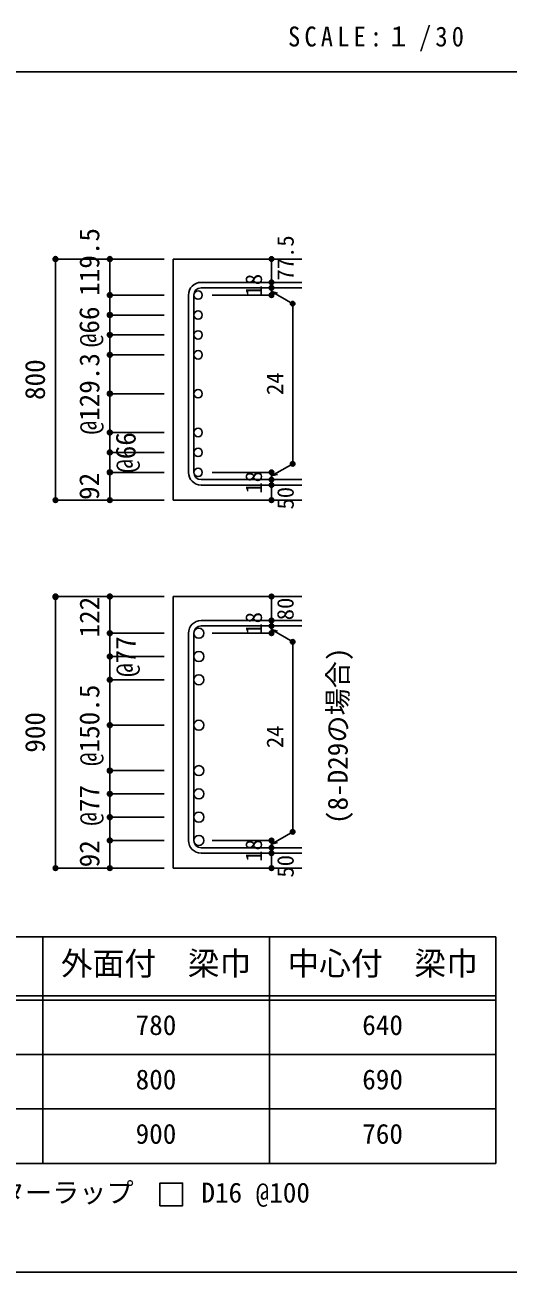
# Model space of a CAD drawing. Units: millimetres at full size, sheet at 1:30. Extents: x -5973 to 5954, y -4195 to 4201.
# Drawn here: x 2051 to 3650, y -4195 to -67 of the extents above; entities that cross this region are included whole.
import ezdxf
from ezdxf.enums import TextEntityAlignment as Align

# ---------------------------------------------------------------- set-up
doc = ezdxf.new("R2010")
doc.units = ezdxf.units.MM
doc.header["$LTSCALE"] = 30
doc.header["$PDMODE"] = 32
doc.header["$PDSIZE"] = 15
for name, color, linetype in [('0-1_躯体線', 2, 'Continuous'), ('0-5_基礎梁筋', 7, 'Continuous'), ('0-6_スタラップ筋', 7, 'Continuous'), ('0-7_文字', 4, 'Continuous'), ('0-D_寸法', 4, 'Continuous'), ('6-7_文字', 7, 'Continuous'), ('6-E_枠', 7, 'Continuous'), ('F-0_枠', 6, 'Continuous')]:
    doc.layers.add(name, color=color, linetype=linetype)
doc.styles.add('ＭＳ ゴシック', font='')
doc.styles.get('ＭＳ ゴシック').set_extended_font_data('MS Gothic')

msp = doc.modelspace()

# ---------------------------------------------------------------- linework, layer by layer
at = {"layer": '0-1_躯体線'}
for p, q in [((2967.44, -842.16), (2542.44, -842.16)), ((2542.44, -842.16), (2542.44, -1640.16)), ((2967.44, -1640.16), (2542.44, -1640.16)), ((2967.44, -1959.02), (2542.44, -1959.02)), ((2542.44, -1959.02), (2542.44, -2858.52)), ((2967.44, -2858.52), (2542.44, -2858.52))]:
    msp.add_line(p, q, dxfattribs=at)
at = {"layer": '0-5_基礎梁筋', "color": 3}
for centre, radius in [((2624.44, -961.36), 14), ((2624.44, -1027.36), 14), ((2624.44, -1093.36), 14), ((2624.44, -1159.36), 14), ((2624.44, -1287.76), 14), ((2624.44, -1416.16), 14), ((2624.44, -1482.16), 14), ((2624.44, -1548.16), 14), ((2626.94, -2080.72), 16.5), ((2626.94, -2157.72), 16.5), ((2626.94, -2234.72), 16.5), ((2626.94, -2385.12), 16.5), ((2626.94, -2535.52), 16.5), ((2626.94, -2612.52), 16.5), ((2626.94, -2689.52), 16.5), ((2626.94, -2766.52), 16.5)]:
    msp.add_circle(centre, radius, dxfattribs=at)
at = {"layer": '0-6_スタラップ筋'}
for p, q in [((2634.44, -919.36), (2967.44, -919.36)), ((2634.44, -937.36), (2967.44, -937.36)), ((2592.44, -961.36), (2592.44, -1548.16)), ((2610.44, -961.36), (2610.44, -1548.16)), ((2634.44, -1572.16), (2967.44, -1572.16)), ((2634.44, -1590.16), (2967.44, -1590.16)), ((2634.44, -2038.72), (2967.44, -2038.72)), ((2634.44, -2056.72), (2967.44, -2056.72)), ((2592.44, -2080.72), (2592.44, -2766.52)), ((2610.44, -2080.72), (2610.44, -2766.52)), ((2634.44, -2790.52), (2967.44, -2790.52)), ((2634.44, -2808.52), (2967.44, -2808.52))]:
    msp.add_line(p, q, dxfattribs=at)
for centre, radius, start, end in [((2634.44, -961.36), 42, 90, 180), ((2634.44, -961.36), 24, 90, 180), ((2634.44, -1548.16), 42, 180, 270), ((2634.44, -1548.16), 24, 180, 270), ((2634.44, -2080.72), 42, 90, 180), ((2634.44, -2080.72), 24, 90, 180), ((2634.44, -2766.52), 42, 180, 270), ((2634.44, -2766.52), 24, 180, 270)]:
    msp.add_arc(centre, radius, start, end, dxfattribs=at)
at = {"layer": '0-D_寸法'}
for p, q in [((2152.44, -842.16), (2332.44, -842.16)), ((2152.44, -842.16), (2332.44, -842.16)), ((2152.44, -1640.16), (2152.44, -842.16)), ((2332.44, -842.16), (2512.44, -842.16)), ((2332.44, -842.16), (2512.44, -842.16)), ((2332.44, -1093.36), (2332.44, -842.16)), ((2867.44, -919.36), (2867.44, -842.16)), ((2867.44, -842.16), (2867.44, -919.36)), ((2867.44, -937.36), (2867.44, -919.36)), ((2867.44, -937.36), (2867.44, -961.36)), ((2867.44, -949.36), (2937.5, -989.81)), ((2867.44, -949.36), (2886.76, -954.54)), ((2332.44, -961.36), (2512.44, -961.36)), ((2332.44, -961.36), (2512.44, -961.36)), ((2867.44, -961.36), (2671.35, -961.36)), ((2937.5, -989.81), (2937.5, -1519.71)), ((2332.44, -1027.36), (2512.44, -1027.36)), ((2332.44, -1027.36), (2512.44, -1027.36)), ((2332.44, -1093.36), (2512.44, -1093.36)), ((2332.44, -1093.36), (2512.44, -1093.36)), ((2332.44, -1093.36), (2332.44, -1640.16)), ((2332.44, -1159.36), (2512.44, -1159.36)), ((2332.44, -1287.76), (2512.44, -1287.76)), ((2332.44, -1416.16), (2512.44, -1416.16)), ((2332.44, -1482.16), (2512.44, -1482.16)), ((2867.44, -1560.16), (2937.5, -1519.71)), ((2332.44, -1548.16), (2512.44, -1548.16)), ((2332.44, -1604.13), (2332.44, -1548.16)), ((2867.44, -1548.16), (2671.35, -1548.16)), ((2867.44, -1572.16), (2867.44, -1548.16)), ((2867.44, -1560.16), (2886.76, -1554.99)), ((2867.44, -1590.16), (2867.44, -1572.16)), ((2867.44, -1640.16), (2867.44, -1590.16)), ((2152.44, -1640.16), (2332.44, -1640.16)), ((2332.44, -1640.16), (2512.44, -1640.16)), ((2152.44, -1959.02), (2332.44, -1959.02)), ((2152.44, -1959.02), (2332.44, -1959.02)), ((2152.44, -2858.52), (2152.44, -1959.02)), ((2332.44, -1959.02), (2512.44, -1959.02)), ((2332.44, -1959.02), (2512.44, -1959.02)), ((2332.44, -2210.22), (2332.44, -1959.02)), ((2867.44, -2038.72), (2867.44, -1959.02)), ((2867.44, -1959.02), (2867.44, -2038.72)), ((2867.44, -2056.72), (2867.44, -2038.72)), ((2867.44, -2056.72), (2867.44, -2080.72)), ((2332.44, -2080.72), (2512.44, -2080.72)), ((2332.44, -2080.72), (2512.44, -2080.72)), ((2867.44, -2080.72), (2671.35, -2080.72)), ((2867.44, -2068.72), (2937.5, -2109.17)), ((2867.44, -2068.72), (2886.76, -2073.89)), ((2937.5, -2109.17), (2937.5, -2738.07)), ((2332.44, -2157.72), (2512.44, -2157.72)), ((2332.44, -2157.72), (2512.44, -2157.72)), ((2332.44, -2210.22), (2332.44, -2858.52)), ((2332.44, -2234.72), (2512.44, -2234.72)), ((2332.44, -2234.72), (2512.44, -2234.72)), ((2332.44, -2385.12), (2512.44, -2385.12)), ((2332.44, -2535.52), (2512.44, -2535.52)), ((2332.44, -2612.52), (2512.44, -2612.52)), ((2332.44, -2689.52), (2512.44, -2689.52)), ((2867.44, -2778.52), (2937.5, -2738.07)), ((2332.44, -2766.52), (2512.44, -2766.52)), ((2332.44, -2822.49), (2332.44, -2766.52)), ((2867.44, -2766.52), (2671.35, -2766.52)), ((2867.44, -2790.52), (2867.44, -2766.52)), ((2867.44, -2778.52), (2886.76, -2773.35)), ((2867.44, -2808.52), (2867.44, -2790.52)), ((2867.44, -2858.52), (2867.44, -2808.52)), ((2152.44, -2858.52), (2332.44, -2858.52)), ((2332.44, -2858.52), (2512.44, -2858.52))]:
    msp.add_line(p, q, dxfattribs=at)
for centre, radius in [((2152.44, -842.16), 8), ((2152.44, -842.16), 7.2), ((2152.44, -842.16), 6.4), ((2152.44, -842.16), 5.6), ((2152.44, -842.16), 4.8), ((2152.44, -842.16), 4), ((2152.44, -842.16), 3.2), ((2152.44, -842.16), 2.4), ((2152.44, -842.16), 1.6), ((2152.44, -842.16), 0.8), ((2332.44, -842.16), 8), ((2332.44, -842.16), 7.2), ((2332.44, -842.16), 6.4), ((2332.44, -842.16), 5.6), ((2332.44, -842.16), 4.8), ((2332.44, -842.16), 4), ((2332.44, -842.16), 3.2), ((2332.44, -842.16), 2.4), ((2332.44, -842.16), 1.6), ((2332.44, -842.16), 0.8), ((2867.44, -842.16), 4), ((2867.44, -842.16), 3.6), ((2867.44, -842.16), 3.2), ((2867.44, -842.16), 2.8), ((2867.44, -842.16), 2.4), ((2867.44, -842.16), 2), ((2867.44, -842.16), 1.6), ((2867.44, -842.16), 1.2), ((2867.44, -842.16), 0.8), ((2867.44, -842.16), 0.4), ((2867.44, -919.36), 4), ((2867.44, -937.36), 4), ((2867.44, -919.36), 3.6), ((2867.44, -937.36), 3.6), ((2867.44, -919.36), 3.2), ((2867.44, -937.36), 3.2), ((2867.44, -919.36), 2.8), ((2867.44, -937.36), 2.8), ((2867.44, -919.36), 2.4), ((2867.44, -937.36), 2.4), ((2867.44, -919.36), 2), ((2867.44, -937.36), 2), ((2867.44, -919.36), 1.6), ((2867.44, -937.36), 1.6), ((2867.44, -919.36), 1.2), ((2867.44, -937.36), 1.2), ((2867.44, -919.36), 0.8), ((2867.44, -937.36), 0.8), ((2867.44, -919.36), 0.4), ((2867.44, -937.36), 0.4), ((2332.44, -961.36), 8), ((2332.44, -961.36), 7.2), ((2332.44, -961.36), 6.4), ((2332.44, -961.36), 5.6), ((2332.44, -961.36), 4.8), ((2332.44, -961.36), 4), ((2332.44, -961.36), 3.2), ((2332.44, -961.36), 2.4), ((2332.44, -961.36), 1.6), ((2332.44, -961.36), 0.8), ((2867.44, -961.36), 4), ((2867.44, -961.36), 3.6), ((2867.44, -961.36), 3.2), ((2867.44, -961.36), 2.8), ((2867.44, -961.36), 2.4), ((2867.44, -961.36), 2), ((2867.44, -961.36), 1.6), ((2867.44, -961.36), 1.2), ((2867.44, -961.36), 0.8), ((2867.44, -961.36), 0.4), ((2937.5, -989.81), 4), ((2937.5, -989.81), 3.6), ((2937.5, -989.81), 3.2), ((2937.5, -989.81), 2.8), ((2937.5, -989.81), 2.4), ((2937.5, -989.81), 2), ((2937.5, -989.81), 1.6), ((2937.5, -989.81), 1.2), ((2937.5, -989.81), 0.8), ((2937.5, -989.81), 0.4), ((2332.44, -1027.36), 8), ((2332.44, -1027.36), 7.2), ((2332.44, -1027.36), 6.4), ((2332.44, -1027.36), 5.6), ((2332.44, -1027.36), 4.8), ((2332.44, -1027.36), 4), ((2332.44, -1027.36), 3.2), ((2332.44, -1027.36), 2.4), ((2332.44, -1027.36), 1.6), ((2332.44, -1027.36), 0.8), ((2332.44, -1093.36), 8), ((2332.44, -1093.36), 7.2), ((2332.44, -1093.36), 6.4), ((2332.44, -1093.36), 5.6), ((2332.44, -1093.36), 4.8), ((2332.44, -1093.36), 4), ((2332.44, -1093.36), 3.2), ((2332.44, -1093.36), 2.4), ((2332.44, -1093.36), 1.6), ((2332.44, -1093.36), 0.8), ((2332.44, -1159.36), 8), ((2332.44, -1159.36), 7.2), ((2332.44, -1159.36), 6.4), ((2332.44, -1159.36), 5.6), ((2332.44, -1159.36), 4.8), ((2332.44, -1159.36), 4), ((2332.44, -1159.36), 3.2), ((2332.44, -1159.36), 2.4), ((2332.44, -1159.36), 1.6), ((2332.44, -1159.36), 0.8), ((2332.44, -1287.76), 8), ((2332.44, -1287.76), 7.2), ((2332.44, -1287.76), 6.4), ((2332.44, -1287.76), 5.6), ((2332.44, -1287.76), 4.8), ((2332.44, -1287.76), 4), ((2332.44, -1287.76), 3.2), ((2332.44, -1287.76), 2.4), ((2332.44, -1287.76), 1.6), ((2332.44, -1287.76), 0.8), ((2332.44, -1416.16), 8), ((2332.44, -1416.16), 7.2), ((2332.44, -1416.16), 6.4), ((2332.44, -1416.16), 5.6), ((2332.44, -1416.16), 4.8), ((2332.44, -1416.16), 4), ((2332.44, -1416.16), 3.2), ((2332.44, -1416.16), 2.4), ((2332.44, -1416.16), 1.6), ((2332.44, -1416.16), 0.8), ((2332.44, -1482.16), 8), ((2332.44, -1482.16), 7.2), ((2332.44, -1482.16), 6.4), ((2332.44, -1482.16), 5.6), ((2332.44, -1482.16), 4.8), ((2332.44, -1482.16), 4), ((2332.44, -1482.16), 3.2), ((2332.44, -1482.16), 2.4), ((2332.44, -1482.16), 1.6), ((2332.44, -1482.16), 0.8), ((2937.5, -1519.71), 4), ((2937.5, -1519.71), 3.6), ((2937.5, -1519.71), 3.2), ((2937.5, -1519.71), 2.8), ((2937.5, -1519.71), 2.4), ((2937.5, -1519.71), 2), ((2937.5, -1519.71), 1.6), ((2937.5, -1519.71), 1.2), ((2937.5, -1519.71), 0.8), ((2937.5, -1519.71), 0.4), ((2332.44, -1548.16), 8), ((2332.44, -1548.16), 7.2), ((2332.44, -1548.16), 6.4), ((2332.44, -1548.16), 5.6), ((2332.44, -1548.16), 4.8), ((2332.44, -1548.16), 4), ((2332.44, -1548.16), 3.2), ((2332.44, -1548.16), 2.4), ((2332.44, -1548.16), 1.6), ((2332.44, -1548.16), 0.8), ((2867.44, -1548.16), 4), ((2867.44, -1572.16), 4), ((2867.44, -1548.16), 3.6), ((2867.44, -1572.16), 3.6), ((2867.44, -1548.16), 3.2), ((2867.44, -1548.16), 2.8), ((2867.44, -1548.16), 2.4), ((2867.44, -1548.16), 2), ((2867.44, -1548.16), 1.6), ((2867.44, -1548.16), 1.2), ((2867.44, -1548.16), 0.8), ((2867.44, -1548.16), 0.4), ((2867.44, -1590.16), 4), ((2867.44, -1590.16), 3.6), ((2867.44, -1572.16), 3.2), ((2867.44, -1590.16), 3.2), ((2867.44, -1572.16), 2.8), ((2867.44, -1590.16), 2.8), ((2867.44, -1572.16), 2.4), ((2867.44, -1590.16), 2.4), ((2867.44, -1572.16), 2), ((2867.44, -1590.16), 2), ((2867.44, -1572.16), 1.6), ((2867.44, -1590.16), 1.6), ((2867.44, -1572.16), 1.2), ((2867.44, -1590.16), 1.2), ((2867.44, -1572.16), 0.8), ((2867.44, -1590.16), 0.8), ((2867.44, -1572.16), 0.4), ((2867.44, -1590.16), 0.4), ((2152.44, -1640.16), 7.2), ((2152.44, -1640.16), 6.4), ((2152.44, -1640.16), 5.6), ((2152.44, -1640.16), 4.8), ((2152.44, -1640.16), 4), ((2152.44, -1640.16), 3.2), ((2152.44, -1640.16), 2.4), ((2152.44, -1640.16), 1.6), ((2152.44, -1640.16), 0.8), ((2332.44, -1640.16), 7.2), ((2332.44, -1640.16), 6.4), ((2332.44, -1640.16), 5.6), ((2332.44, -1640.16), 4.8), ((2332.44, -1640.16), 4), ((2332.44, -1640.16), 3.2), ((2332.44, -1640.16), 2.4), ((2332.44, -1640.16), 1.6), ((2332.44, -1640.16), 0.8), ((2867.44, -1640.16), 4), ((2867.44, -1640.16), 3.6), ((2867.44, -1640.16), 3.2), ((2867.44, -1640.16), 2.8), ((2867.44, -1640.16), 2.4), ((2867.44, -1640.16), 2), ((2867.44, -1640.16), 1.6), ((2867.44, -1640.16), 1.2), ((2867.44, -1640.16), 0.8), ((2867.44, -1640.16), 0.4), ((2152.44, -1959.02), 8), ((2152.44, -1959.02), 7.2), ((2152.44, -1959.02), 6.4), ((2152.44, -1959.02), 5.6), ((2152.44, -1959.02), 4.8), ((2152.44, -1959.02), 4), ((2152.44, -1959.02), 3.2), ((2152.44, -1959.02), 2.4), ((2152.44, -1959.02), 1.6), ((2152.44, -1959.02), 0.8), ((2332.44, -1959.02), 8), ((2332.44, -1959.02), 7.2), ((2332.44, -1959.02), 6.4), ((2332.44, -1959.02), 5.6), ((2332.44, -1959.02), 4.8), ((2332.44, -1959.02), 4), ((2332.44, -1959.02), 3.2), ((2332.44, -1959.02), 2.4), ((2332.44, -1959.02), 1.6), ((2332.44, -1959.02), 0.8), ((2867.44, -1959.02), 4), ((2867.44, -1959.02), 3.6), ((2867.44, -1959.02), 3.2), ((2867.44, -1959.02), 2.8), ((2867.44, -1959.02), 2.4), ((2867.44, -1959.02), 2), ((2867.44, -1959.02), 1.6), ((2867.44, -1959.02), 1.2), ((2867.44, -1959.02), 0.8), ((2867.44, -1959.02), 0.4), ((2867.44, -2038.72), 4), ((2867.44, -2056.72), 4), ((2867.44, -2038.72), 3.6), ((2867.44, -2056.72), 3.6), ((2867.44, -2038.72), 3.2), ((2867.44, -2056.72), 3.2), ((2867.44, -2038.72), 2.8), ((2867.44, -2056.72), 2.8), ((2867.44, -2038.72), 2.4), ((2867.44, -2056.72), 2.4), ((2867.44, -2038.72), 2), ((2867.44, -2056.72), 2), ((2867.44, -2038.72), 1.6), ((2867.44, -2056.72), 1.6), ((2867.44, -2038.72), 1.2), ((2867.44, -2056.72), 1.2), ((2867.44, -2038.72), 0.8), ((2867.44, -2056.72), 0.8), ((2867.44, -2038.72), 0.4), ((2867.44, -2056.72), 0.4), ((2332.44, -2080.72), 8), ((2332.44, -2080.72), 7.2), ((2332.44, -2080.72), 6.4), ((2332.44, -2080.72), 5.6), ((2332.44, -2080.72), 4.8), ((2332.44, -2080.72), 4), ((2332.44, -2080.72), 3.2), ((2332.44, -2080.72), 2.4), ((2332.44, -2080.72), 1.6), ((2332.44, -2080.72), 0.8), ((2867.44, -2080.72), 4), ((2867.44, -2080.72), 3.6), ((2867.44, -2080.72), 3.2), ((2867.44, -2080.72), 2.8), ((2867.44, -2080.72), 2.4), ((2867.44, -2080.72), 2), ((2867.44, -2080.72), 1.6), ((2867.44, -2080.72), 1.2), ((2867.44, -2080.72), 0.8), ((2867.44, -2080.72), 0.4), ((2937.5, -2109.17), 4), ((2937.5, -2109.17), 3.6), ((2937.5, -2109.17), 3.2), ((2937.5, -2109.17), 2.8), ((2937.5, -2109.17), 2.4), ((2937.5, -2109.17), 2), ((2937.5, -2109.17), 1.6), ((2937.5, -2109.17), 1.2), ((2937.5, -2109.17), 0.8), ((2937.5, -2109.17), 0.4), ((2332.44, -2157.72), 8), ((2332.44, -2157.72), 7.2), ((2332.44, -2157.72), 6.4), ((2332.44, -2157.72), 5.6), ((2332.44, -2157.72), 4.8), ((2332.44, -2157.72), 4), ((2332.44, -2157.72), 3.2), ((2332.44, -2157.72), 2.4), ((2332.44, -2157.72), 1.6), ((2332.44, -2157.72), 0.8), ((2332.44, -2234.72), 8), ((2332.44, -2234.72), 7.2), ((2332.44, -2234.72), 6.4), ((2332.44, -2234.72), 5.6), ((2332.44, -2234.72), 4.8), ((2332.44, -2234.72), 4), ((2332.44, -2234.72), 3.2), ((2332.44, -2234.72), 2.4), ((2332.44, -2234.72), 1.6), ((2332.44, -2234.72), 0.8), ((2332.44, -2385.12), 8), ((2332.44, -2385.12), 7.2), ((2332.44, -2385.12), 6.4), ((2332.44, -2385.12), 5.6), ((2332.44, -2385.12), 4.8), ((2332.44, -2385.12), 4), ((2332.44, -2385.12), 3.2), ((2332.44, -2385.12), 2.4), ((2332.44, -2385.12), 1.6), ((2332.44, -2385.12), 0.8), ((2332.44, -2535.52), 8), ((2332.44, -2535.52), 7.2), ((2332.44, -2535.52), 6.4), ((2332.44, -2535.52), 5.6), ((2332.44, -2535.52), 4.8), ((2332.44, -2535.52), 4), ((2332.44, -2535.52), 3.2), ((2332.44, -2535.52), 2.4), ((2332.44, -2535.52), 1.6), ((2332.44, -2535.52), 0.8), ((2332.44, -2612.52), 8), ((2332.44, -2612.52), 7.2), ((2332.44, -2612.52), 6.4), ((2332.44, -2612.52), 5.6), ((2332.44, -2612.52), 4.8), ((2332.44, -2612.52), 4), ((2332.44, -2612.52), 3.2), ((2332.44, -2612.52), 2.4), ((2332.44, -2612.52), 1.6), ((2332.44, -2612.52), 0.8), ((2332.44, -2689.52), 8), ((2332.44, -2689.52), 7.2), ((2332.44, -2689.52), 6.4), ((2332.44, -2689.52), 5.6), ((2332.44, -2689.52), 4.8), ((2332.44, -2689.52), 4), ((2332.44, -2689.52), 3.2), ((2332.44, -2689.52), 2.4), ((2332.44, -2689.52), 1.6), ((2332.44, -2689.52), 0.8), ((2332.44, -2766.52), 8), ((2332.44, -2766.52), 7.2), ((2332.44, -2766.52), 6.4), ((2332.44, -2766.52), 5.6), ((2332.44, -2766.52), 4.8), ((2332.44, -2766.52), 4), ((2332.44, -2766.52), 3.2), ((2332.44, -2766.52), 2.4), ((2332.44, -2766.52), 1.6), ((2332.44, -2766.52), 0.8), ((2867.44, -2766.52), 4), ((2867.44, -2766.52), 3.6), ((2867.44, -2766.52), 3.2), ((2867.44, -2766.52), 2.8), ((2867.44, -2766.52), 2.4), ((2867.44, -2766.52), 2), ((2867.44, -2766.52), 1.6), ((2867.44, -2766.52), 1.2), ((2867.44, -2766.52), 0.8), ((2937.5, -2738.07), 4), ((2937.5, -2738.07), 3.6), ((2937.5, -2738.07), 3.2), ((2937.5, -2738.07), 2.8), ((2937.5, -2738.07), 2.4), ((2937.5, -2738.07), 2), ((2937.5, -2738.07), 1.6), ((2937.5, -2738.07), 1.2), ((2937.5, -2738.07), 0.8), ((2937.5, -2738.07), 0.4), ((2867.44, -2790.52), 4), ((2867.44, -2808.52), 4), ((2867.44, -2790.52), 3.6), ((2867.44, -2808.52), 3.6), ((2867.44, -2790.52), 3.2), ((2867.44, -2808.52), 3.2), ((2867.44, -2790.52), 2.8), ((2867.44, -2808.52), 2.8), ((2867.44, -2790.52), 2.4), ((2867.44, -2808.52), 2.4), ((2867.44, -2790.52), 2), ((2867.44, -2808.52), 2), ((2867.44, -2790.52), 1.6), ((2867.44, -2808.52), 1.6), ((2867.44, -2790.52), 1.2), ((2867.44, -2790.52), 0.8), ((2867.44, -2766.52), 0.4), ((2867.44, -2790.52), 0.4), ((2867.44, -2808.52), 1.2), ((2867.44, -2808.52), 0.8), ((2867.44, -2808.52), 0.4), ((2152.44, -2858.52), 7.2), ((2152.44, -2858.52), 6.4), ((2152.44, -2858.52), 5.6), ((2152.44, -2858.52), 4.8), ((2152.44, -2858.52), 4), ((2152.44, -2858.52), 3.2), ((2152.44, -2858.52), 2.4), ((2152.44, -2858.52), 1.6), ((2152.44, -2858.52), 0.8), ((2332.44, -2858.52), 7.2), ((2332.44, -2858.52), 6.4), ((2332.44, -2858.52), 5.6), ((2332.44, -2858.52), 4.8), ((2332.44, -2858.52), 4), ((2332.44, -2858.52), 3.2), ((2332.44, -2858.52), 2.4), ((2332.44, -2858.52), 1.6), ((2332.44, -2858.52), 0.8), ((2867.44, -2858.52), 4), ((2867.44, -2858.52), 3.6), ((2867.44, -2858.52), 3.2), ((2867.44, -2858.52), 2.8), ((2867.44, -2858.52), 2.4), ((2867.44, -2858.52), 2), ((2867.44, -2858.52), 1.6), ((2867.44, -2858.52), 1.2), ((2867.44, -2858.52), 0.8), ((2867.44, -2858.52), 0.4)]:
    msp.add_circle(centre, radius, dxfattribs=at)
at = {"layer": '0-D_寸法', "color": 7}
for p in [(2152.44, -842.16), (2152.44, -842.16), (2332.44, -842.16), (2867.44, -842.16), (2867.44, -919.36), (2867.44, -937.36), (2332.44, -961.36), (2867.44, -961.36), (2937.5, -989.81), (2332.44, -1027.36), (2332.44, -1093.36), (2332.44, -1159.36), (2332.44, -1159.36), (2332.44, -1287.76), (2332.44, -1287.76), (2332.44, -1416.16), (2332.44, -1416.16), (2332.44, -1482.16), (2332.44, -1482.16), (2937.5, -1519.71), (2332.44, -1548.16), (2332.44, -1548.16), (2867.44, -1548.16), (2867.44, -1572.16), (2867.44, -1590.16), (2152.44, -1640.16), (2152.44, -1640.16), (2332.44, -1640.16), (2867.44, -1640.16), (2152.44, -1959.02), (2152.44, -1961.52), (2332.44, -1959.02), (2867.44, -1959.02), (2867.44, -2038.72), (2867.44, -2056.72), (2332.44, -2080.72), (2867.44, -2080.72), (2937.5, -2109.17), (2332.44, -2157.72), (2332.44, -2234.72), (2332.44, -2385.12), (2332.44, -2535.52), (2332.44, -2535.52), (2332.44, -2612.52), (2332.44, -2612.52), (2332.44, -2689.52), (2332.44, -2689.52), (2332.44, -2766.52), (2332.44, -2766.52), (2867.44, -2766.52), (2937.5, -2738.07), (2867.44, -2790.52), (2867.44, -2808.52), (2152.44, -2858.52), (2332.44, -2858.52), (2867.44, -2858.52)]:
    msp.add_point(p, dxfattribs=at)
at = {"layer": '6-7_文字'}
msp.add_lwpolyline([(2498.03, -3975.64), (2573.03, -3975.64), (2573.03, -3900.64), (2498.03, -3900.64)], close=True, dxfattribs=at)
at = {"layer": '6-E_枠', "color": 3}
for p, q in [((1447.71, -3085.43), (3610.24, -3085.43)), ((3610.24, -3085.43), (3610.24, -3835.43)), ((1447.71, -3835.43), (3610.24, -3835.43))]:
    msp.add_line(p, q, dxfattribs=at)
at = {"layer": '6-E_枠'}
for p, q in [((2110.24, -3085.43), (2110.24, -3835.43)), ((2860.24, -3085.43), (2860.24, -3835.43)), ((1447.71, -3280.43), (3610.24, -3280.43)), ((1447.71, -3295.43), (3610.24, -3295.43)), ((1447.71, -3475.43), (3610.24, -3475.43)), ((1447.71, -3655.43), (3610.24, -3655.43))]:
    msp.add_line(p, q, dxfattribs=at)
at = {"layer": 'F-0_枠', "color": 2}
msp.add_line((-5972.88, -222.05), (3723.6, -222.05), dxfattribs=at)
at = {"layer": 'F-0_枠'}
msp.add_line((5954.1, -4195.24), (-5972.88, -4195.24), dxfattribs=at)

# ---------------------------------------------------------------- texts
at = {"layer": '0-7_文字', "color": 7, "style": 'ＭＳ ゴシック'}
msp.add_text('(8-D29の場合)', height=65.98, rotation=90, dxfattribs=at).set_placement((3139.32, -2712.32), align=Align.BOTTOM_LEFT)
at = {"layer": '0-D_寸法', "style": 'ＭＳ ゴシック'}
for s, height, p in [('119.5', 65.98, (2317.32, -963.87)), ('77.5', 54.99, (2957.44, -913.36)), ('18', 54.99, (2852.44, -965.86)), ('@66', 65.98, (2316.67, -1133.75)), ('800', 65.98, (2137.44, -1308.66)), ('@129.3', 65.98, (2317.44, -1422.76)), ('24', 54.99, (2922.5, -1292.26)), ('@66', 65.98, (2437.44, -1549.66)), ('92', 65.98, (2316.75, -1639.45)), ('18', 54.99, (2852.44, -1618.66)), ('50', 54.99, (2957.44, -1671.16)), ('122', 65.98, (2317.78, -2094.7)), ('80', 54.99, (2957.05, -2037.75)), ('18', 54.99, (2852.44, -2085.22)), ('@77', 65.98, (2437.44, -2225.22)), ('@150.5', 65.98, (2317.44, -2520.12)), ('900', 65.98, (2137.44, -2476.27)), ('24', 54.99, (2922.5, -2461.12)), ('@77', 65.98, (2317.49, -2717.78)), ('92', 65.98, (2317.55, -2855.54)), ('18', 54.99, (2852.44, -2837.02)), ('50', 54.99, (2957.44, -2889.52))]:
    msp.add_text(s, height=height, rotation=90, dxfattribs=at).set_placement(p, align=Align.BOTTOM_LEFT)
at = {"layer": '6-7_文字', "color": 2, "style": 'ＭＳ ゴシック'}
for s, p in [('外面付\u3000梁巾', (2170.24, -3235.43)), ('中心付\u3000梁巾', (2920.24, -3235.43))]:
    msp.add_text(s, height=76.98, dxfattribs=at).set_placement(p, align=Align.BOTTOM_LEFT)
at = {"layer": '6-7_文字', "style": 'ＭＳ ゴシック'}
for s, p in [('780', (2417.74, -3430.43)), ('640', (3167.74, -3430.43)), ('800', (2417.74, -3610.43)), ('690', (3167.74, -3610.43)), ('900', (2417.74, -3790.43)), ('760', (3167.74, -3790.43)), ('※ 基礎梁スターラップ     D16 @100', (1466.27, -3985.01))]:
    msp.add_text(s, height=65.98, dxfattribs=at).set_placement(p, align=Align.BOTTOM_LEFT)
at = {"layer": '6-7_文字', "color": 2, "insert": (2922.26, -154.55), "char_height": 65.98, "attachment_point": 7, "style": 'ＭＳ ゴシック'}
msp.add_mtext('\\T1.34;\\W0.9;SCALE:１/30', dxfattribs=at)

doc.saveas('drawing.dxf')
